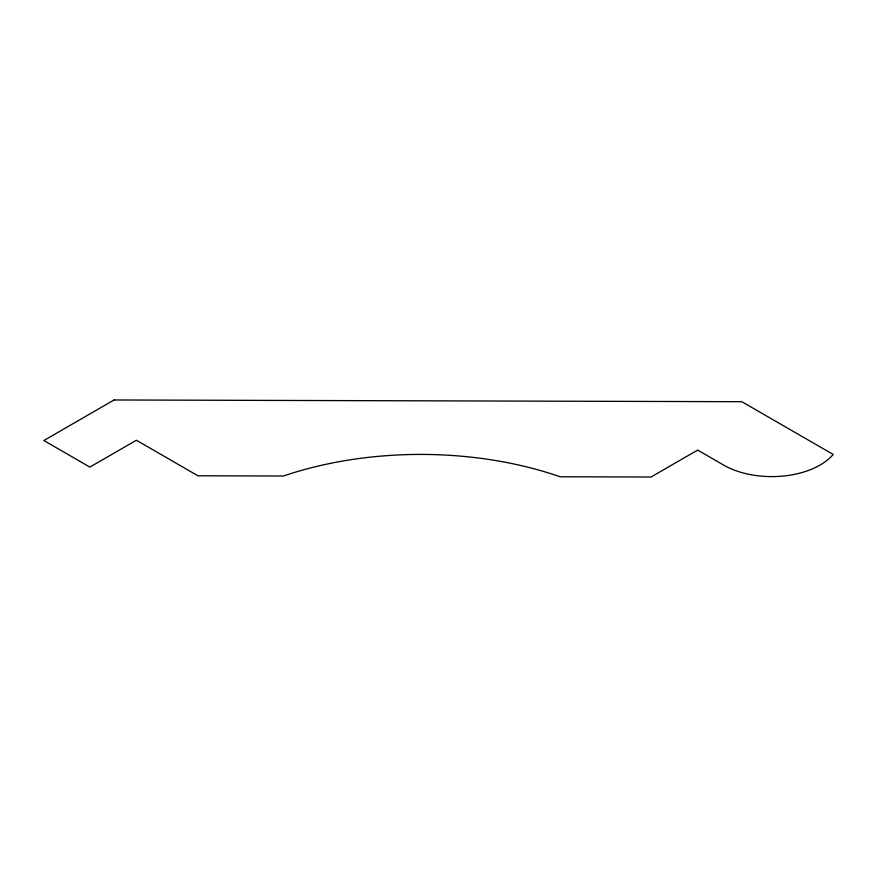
<?xml version="1.0" encoding="UTF-8"?>
<svg xmlns="http://www.w3.org/2000/svg" width="877" height="877" viewBox="0 0 877 877"><rect width="100%" height="100%" fill="white"/><g stroke="black" fill="none" stroke-linecap="round" stroke-linejoin="round"><path stroke-width="1.32" d="M114.076 399.978L43.85 440.528L89.882 467.101L136.406 440.243L197.95 475.783L283.403 476.014A270.522 156.183 0 0 1 560.118 476.77L651.019 477.022L697.675 450.087L721.968 464.108A68.198 39.366 0 0 0 833.15 454.439L741.81 401.699L114.076 399.978"/></g></svg>
